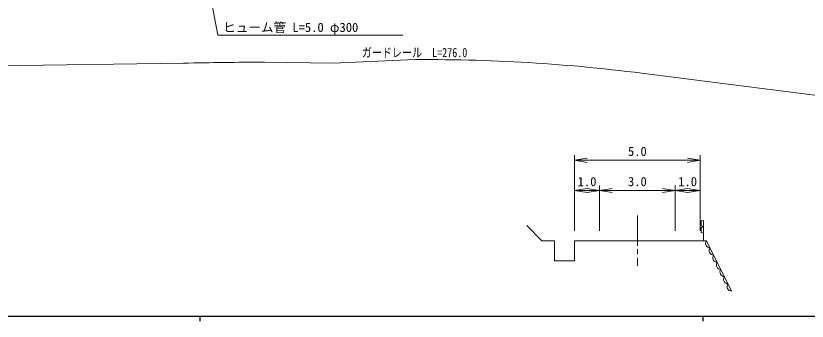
# Model space of a CAD drawing. Units: millimetres at full size, sheet at 1:1000, with parts at other scales. Extents: x 40000 to 680000, y 20000 to 380000.
# Drawn here: x 131399 to 288771, y 204000 to 264734 of the extents above; entities that cross this region are included whole.
import ezdxf
from ezdxf.enums import TextEntityAlignment as Align

# ---------------------------------------------------------------- set-up
doc = ezdxf.new("R2010")
doc.units = ezdxf.units.MM
doc.header["$LTSCALE"] = 1000
doc.linetypes.add('CHAIN', pattern=[18.5, 12, -1.5, 3.5, -1.5])
for name, color, linetype, lineweight in [('M-BGD', 7, 'Continuous', 13), ('M-BMK', 2, 'CHAIN', 13), ('M-STR-HTXT', 7, 'Continuous', 13), ('M-TTL-BAND', 7, 'Continuous', 25)]:
    doc.layers.add(name, color=color, linetype=linetype, lineweight=lineweight)
doc.styles.add('ＭＳ ゴシック', font='')
doc.styles.get('ＭＳ ゴシック').set_extended_font_data('MS Gothic')

# ---------------------------------------------------------------- blocks, each defined once
blk = doc.blocks.new('open_arrow')
at = {"color": 0, "linetype": 'Continuous', "lineweight": -2}
blk.add_lwpolyline([(7.5, 1.25), (0, 0), (7.5, -1.25)], dxfattribs=at)

msp = doc.modelspace()

# ---------------------------------------------------------------- linework, layer by layer
at = {"layer": 'M-BGD'}
for p, q in [((267675, 223850), (267675, 223100)), ((267975, 224000), (267825, 224000)), ((268125, 220000), (268125, 224000)), ((236000, 220000), (233000, 223000)), ((267675, 222500), (267675, 221750)), ((267975, 221600), (267825, 221600)), ((236000, 220000), (238500, 220000)), ((238500, 220000), (238500, 216000)), ((242500, 220000), (242500, 216000)), ((268750, 220000), (273750, 210000)), ((238500, 216000), (242500, 216000))]:
    msp.add_line(p, q, dxfattribs=at)
msp.add_lwpolyline([(242500, 220000), (247500, 220000), (255000, 220000), (262500, 220000), (267500, 220000), (268750, 220000)], dxfattribs=at)
for centre, radius, start, end in [((267825, 223850), 150, 90, 180), ((267825, 223100), 150, 180, 270), ((267825, 222500), 150, 90, 180), ((267825, 222800), 150, 270, 90), ((267825, 221750), 150, 180, 270), ((269454, 219459), 888, 142.46377, 270.66634), ((270168, 218031), 888, 142.46377, 270.66634), ((270883, 216602), 888, 142.46377, 270.66634), ((271597, 215173), 888, 142.46377, 270.66634), ((272311, 213745), 888, 142.46377, 270.66634), ((273025, 212316), 888, 142.46377, 270.66634), ((273740, 210888), 888, 142.46377, 270.66634)]:
    msp.add_arc(centre, radius, start, end, dxfattribs=at)
at = {"layer": 'M-BMK', "linetype": 'Continuous'}
for p, q in [((255000, 225000), (255000, 219000)), ((255000, 218300), (255000, 217300)), ((255000, 216600), (255000, 215000))]:
    msp.add_line(p, q, dxfattribs=at)
at = {"layer": 'M-STR-HTXT'}
for p, q in [((257391, 253118), (338461, 242824)), ((257391, 253118), (338461, 242824)), ((242500, 222000), (242500, 237000)), ((267500, 222000), (267500, 237000)), ((242500, 236000), (267500, 236000)), ((242500, 230000), (247500, 230000)), ((247500, 222000), (247500, 231000)), ((247500, 230000), (262500, 230000)), ((262500, 222000), (262500, 231000)), ((262500, 230000), (267500, 230000))]:
    msp.add_line(p, q, dxfattribs=at)
for points in [[(165219, 294635), (171575, 260914), (208363, 260914)], [(165219, 294635), (171575, 260914), (208363, 260914)], [(104351, 247591), (108787, 250094), (112541, 251769), (118552, 253635), (127506, 254791), (164755, 255329)], [(104351, 247591), (108787, 250094), (112541, 251768), (118552, 253635), (127506, 254791), (164755, 255329)], [(180862, 255529), (194533, 255331), (209347, 256008)], [(180862, 255529), (194533, 255331), (209347, 256008)]]:
    msp.add_lwpolyline(points, dxfattribs=at)
for centre, radius, start, end in [((186249, -828940), 1084482, 90.28459, 91.13562), ((186249, -828940), 1084482, 90.28459, 91.13562), ((213185, -80988), 337018, 82.46292, 90.65262), ((213185, -80988), 337018, 82.46292, 90.65262)]:
    msp.add_arc(centre, radius, start, end, dxfattribs=at)
at = {"layer": 'M-TTL-BAND'}
for p, q in [((40000, 205000), (579000, 205000)), ((40000, 205000), (579000, 205000)), ((168000, 205000), (168000, 204000)), ((168000, 205000), (168000, 204000)), ((268000, 205000), (268000, 204000)), ((268000, 205000), (268000, 204000))]:
    msp.add_line(p, q, dxfattribs=at)

# ---------------------------------------------------------------- block references
at = {"layer": 'M-STR-HTXT', "xscale": 333, "yscale": 333}
for p in [(242500, 236000), (242500, 230000), (247500, 230000), (262500, 230000)]:
    msp.add_blockref('open_arrow', p, dxfattribs=at)
at = {"layer": 'M-STR-HTXT', "xscale": 333, "yscale": 333, "rotation": 180}
for p in [(267500, 236000), (247500, 230000), (262500, 230000), (267500, 230000)]:
    msp.add_blockref('open_arrow', p, dxfattribs=at)

# ---------------------------------------------------------------- texts
at = {"layer": 'M-STR-HTXT', "style": 'ＭＳ ゴシック'}
msp.add_text('ヒューム管 L=5.0 φ300', height=1833, dxfattribs=at).set_placement((172640, 260968), align=Align.BOTTOM_LEFT)
msp.add_text('ヒューム管 L=5.0 φ300', height=1833, dxfattribs=at).set_placement((172640, 260968), align=Align.BOTTOM_LEFT)
at = {"layer": 'M-STR-HTXT', "style": 'ＭＳ ゴシック', "width": 0.8}
msp.add_text('ガードレール\u3000L=276.0', height=1833, dxfattribs=at).set_placement((210684, 255969), align=Align.BOTTOM_CENTER)
msp.add_text('ガードレール\u3000L=276.0', height=1833, dxfattribs=at).set_placement((210684, 255969), align=Align.BOTTOM_CENTER)
at = {"layer": 'M-STR-HTXT', "style": 'ＭＳ ゴシック'}
for s, p in [('5.0', (255000, 236300)), ('1.0', (245000, 230300)), ('3.0', (255000, 230300)), ('1.0', (265000, 230300))]:
    msp.add_text(s, height=1833, dxfattribs=at).set_placement(p, align=Align.BOTTOM_CENTER)

doc.saveas('drawing.dxf')
